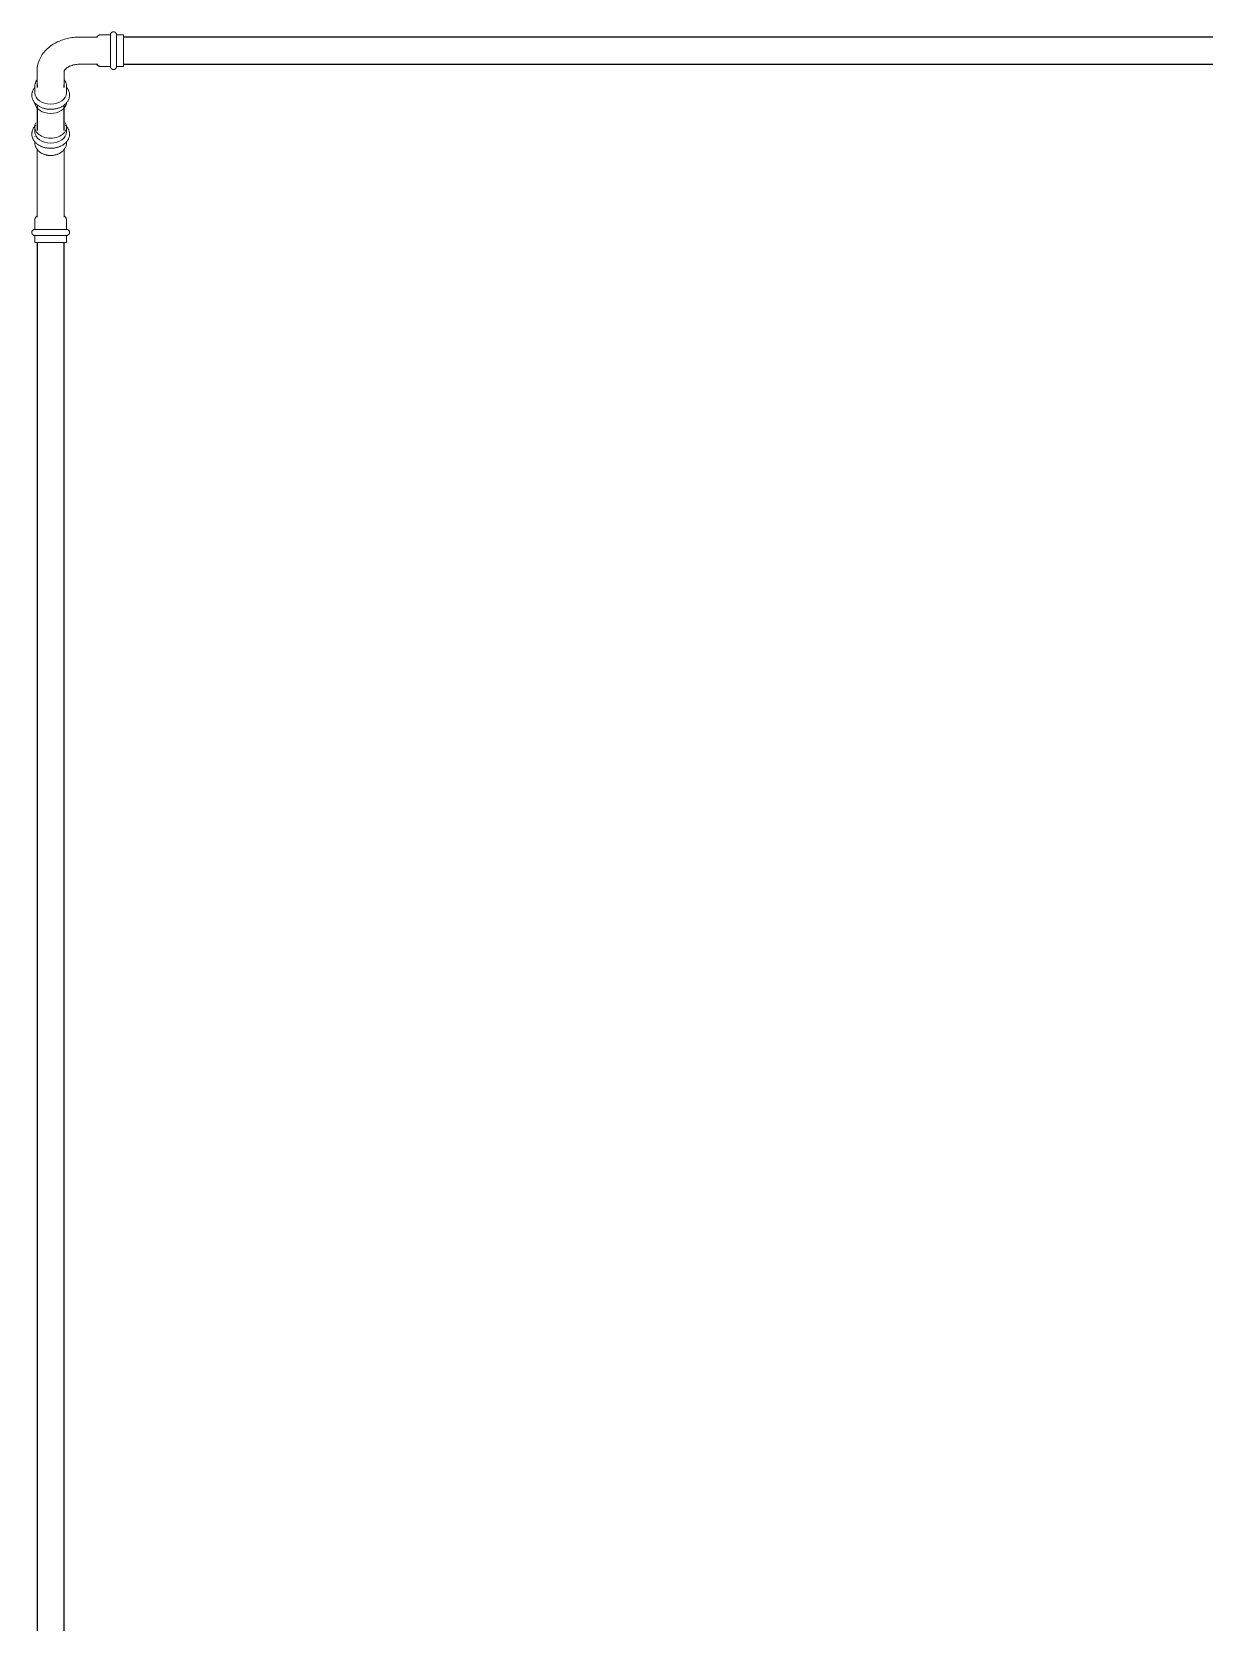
# Model space of a CAD drawing. Header units: inches. Extents: x -3327 to -1, y 8 to 1328.
# Drawn here: x -2727.1 to -2670.5, y 85 to 161.9 of the extents above; entities that cross this region are included whole.
import ezdxf

# ---------------------------------------------------------------- set-up
doc = ezdxf.new("R2010")
doc.units = ezdxf.units.IN
doc.header["$MEASUREMENT"] = 0
doc.layers.add('P-PIPE', color=3, linetype='Continuous', lineweight=9)
doc.layers.add('X - REF - FP', color=7, linetype='Continuous', true_color=0xb90000)

# ---------------------------------------------------------------- blocks, each defined once
blk = doc.blocks.new('Victaulic-VicPress316-Elbow 90-45deg Style P568_P571 - Standard-V21-SECOND LEVEL')
at = {"layer": 'P-PIPE'}
for p, q in [((-2723.967, 161.627), (-2724.844, 161.627)), ((-2723.347, 161.736), (-2723.799, 161.736)), ((-2723.347, 161.736), (-2723.347, 161.511)), ((-2723.347, 161.511), (-2723.347, 160.203)), ((-2722.718, 161.736), (-2723.056, 161.736)), ((-2723.056, 161.736), (-2723.056, 161.511)), ((-2723.056, 161.511), (-2723.056, 160.203)), ((-2722.718, 161.511), (-2722.718, 161.736)), ((-2722.718, 160.203), (-2722.718, 161.511)), ((-2726.895, 159.984), (-2726.895, 159.321)), ((-2725.58, 159.321), (-2725.58, 159.984)), ((-2724.844, 160.312), (-2723.953, 160.312)), ((-2723.799, 160.203), (-2723.347, 160.203)), ((-2723.056, 160.203), (-2722.718, 160.203)), ((-2727.004, 159.244), (-2727.004, 158.925)), ((-2725.471, 158.925), (-2725.471, 159.244))]:
    blk.add_line(p, q, dxfattribs=at)
at = {"layer": 'P-PIPE', "flags": 128}
for points in [[(-2724.844, 161.627), (-2724.919, 161.625), (-2724.993, 161.622), (-2725.067, 161.617), (-2725.141, 161.61), (-2725.215, 161.6), (-2725.288, 161.589), (-2725.36, 161.575), (-2725.433, 161.559), (-2725.504, 161.541), (-2725.575, 161.521), (-2725.646, 161.499), (-2725.715, 161.475), (-2725.783, 161.448), (-2725.851, 161.42), (-2725.917, 161.389), (-2725.983, 161.356), (-2726.047, 161.321), (-2726.11, 161.283), (-2726.171, 161.244), (-2726.231, 161.202), (-2726.289, 161.158), (-2726.346, 161.111), (-2726.4, 161.063), (-2726.453, 161.012), (-2726.503, 160.958), (-2726.552, 160.903), (-2726.598, 160.845), (-2726.641, 160.785), (-2726.681, 160.722), (-2726.719, 160.658), (-2726.753, 160.591), (-2726.785, 160.523), (-2726.812, 160.452), (-2726.836, 160.381), (-2726.856, 160.307), (-2726.872, 160.233), (-2726.884, 160.157), (-2726.892, 160.081), (-2726.895, 160.005), (-2726.895, 159.984)], [(-2724.017, 161.627), (-2724.01, 161.635), (-2724.003, 161.643), (-2723.995, 161.651), (-2723.988, 161.659), (-2723.98, 161.667), (-2723.971, 161.674), (-2723.963, 161.68), (-2723.954, 161.687), (-2723.945, 161.693), (-2723.936, 161.698), (-2723.926, 161.704), (-2723.916, 161.709), (-2723.906, 161.713), (-2723.896, 161.717), (-2723.886, 161.721), (-2723.876, 161.724), (-2723.865, 161.727), (-2723.855, 161.73), (-2723.844, 161.732), (-2723.833, 161.733), (-2723.822, 161.734), (-2723.811, 161.735), (-2723.8, 161.736), (-2723.799, 161.736)], [(-2723.347, 161.736), (-2723.347, 161.741), (-2723.347, 161.747), (-2723.346, 161.753), (-2723.345, 161.759), (-2723.344, 161.764), (-2723.343, 161.77), (-2723.341, 161.776), (-2723.34, 161.781), (-2723.338, 161.787), (-2723.336, 161.792), (-2723.333, 161.797), (-2723.331, 161.803), (-2723.328, 161.808), (-2723.325, 161.813), (-2723.322, 161.818), (-2723.318, 161.822), (-2723.315, 161.827), (-2723.311, 161.831), (-2723.307, 161.836), (-2723.303, 161.84), (-2723.299, 161.844), (-2723.294, 161.848), (-2723.29, 161.851), (-2723.285, 161.855), (-2723.28, 161.858), (-2723.275, 161.861), (-2723.27, 161.864), (-2723.265, 161.866), (-2723.26, 161.869), (-2723.254, 161.871), (-2723.249, 161.873), (-2723.243, 161.875), (-2723.238, 161.876), (-2723.232, 161.878), (-2723.226, 161.879), (-2723.22, 161.88), (-2723.215, 161.88), (-2723.209, 161.881), (-2723.203, 161.881), (-2723.197, 161.881), (-2723.191, 161.881), (-2723.186, 161.88), (-2723.18, 161.879), (-2723.174, 161.878), (-2723.168, 161.877), (-2723.163, 161.876), (-2723.157, 161.874), (-2723.152, 161.872), (-2723.146, 161.87), (-2723.141, 161.868), (-2723.136, 161.865), (-2723.131, 161.863), (-2723.126, 161.86), (-2723.121, 161.856), (-2723.116, 161.853), (-2723.111, 161.85), (-2723.107, 161.846), (-2723.102, 161.842), (-2723.098, 161.838), (-2723.094, 161.834), (-2723.09, 161.829), (-2723.087, 161.825), (-2723.083, 161.82), (-2723.08, 161.815), (-2723.077, 161.811), (-2723.074, 161.805), (-2723.071, 161.8), (-2723.069, 161.795), (-2723.066, 161.79), (-2723.064, 161.784), (-2723.063, 161.779), (-2723.061, 161.773), (-2723.06, 161.767), (-2723.058, 161.762), (-2723.057, 161.756), (-2723.057, 161.75), (-2723.056, 161.744), (-2723.056, 161.739), (-2723.056, 161.736)], [(-2723.347, 161.698), (-2723.347, 161.706), (-2723.347, 161.714), (-2723.347, 161.721), (-2723.347, 161.726), (-2723.347, 161.73), (-2723.347, 161.733), (-2723.347, 161.735), (-2723.347, 161.736)], [(-2723.347, 161.736), (-2723.347, 161.735), (-2723.347, 161.733), (-2723.347, 161.73), (-2723.347, 161.726), (-2723.347, 161.72), (-2723.347, 161.714), (-2723.347, 161.706), (-2723.347, 161.697), (-2723.347, 161.686), (-2723.347, 161.675), (-2723.347, 161.663), (-2723.347, 161.649), (-2723.347, 161.634), (-2723.347, 161.618), (-2723.347, 161.602), (-2723.347, 161.584), (-2723.347, 161.565), (-2723.347, 161.545), (-2723.347, 161.525), (-2723.347, 161.511)], [(-2723.347, 161.511), (-2723.347, 161.489), (-2723.347, 161.466), (-2723.347, 161.442), (-2723.347, 161.418), (-2723.347, 161.393), (-2723.347, 161.367), (-2723.347, 161.34), (-2723.347, 161.313), (-2723.347, 161.285), (-2723.347, 161.257), (-2723.347, 161.229), (-2723.347, 161.199), (-2723.347, 161.17), (-2723.347, 161.14), (-2723.347, 161.11), (-2723.347, 161.08), (-2723.347, 161.05), (-2723.347, 161.019), (-2723.347, 160.988), (-2723.347, 160.958), (-2723.347, 160.927), (-2723.347, 160.897), (-2723.347, 160.866), (-2723.347, 160.836), (-2723.347, 160.806), (-2723.347, 160.776), (-2723.347, 160.746), (-2723.347, 160.717), (-2723.347, 160.689), (-2723.347, 160.66), (-2723.347, 160.632), (-2723.347, 160.605), (-2723.347, 160.578), (-2723.347, 160.552), (-2723.347, 160.527), (-2723.347, 160.502), (-2723.347, 160.478), (-2723.347, 160.455), (-2723.347, 160.433), (-2723.347, 160.411), (-2723.347, 160.391), (-2723.347, 160.371), (-2723.347, 160.352), (-2723.347, 160.335), (-2723.347, 160.318), (-2723.347, 160.302), (-2723.347, 160.288), (-2723.347, 160.274), (-2723.347, 160.262), (-2723.347, 160.251), (-2723.347, 160.241), (-2723.347, 160.232), (-2723.347, 160.224), (-2723.347, 160.217), (-2723.347, 160.212), (-2723.347, 160.208), (-2723.347, 160.205), (-2723.347, 160.203), (-2723.347, 160.203)], [(-2723.056, 161.511), (-2723.056, 161.532), (-2723.056, 161.553), (-2723.056, 161.572), (-2723.056, 161.59), (-2723.056, 161.608), (-2723.056, 161.624), (-2723.056, 161.64), (-2723.056, 161.654), (-2723.056, 161.667), (-2723.056, 161.679), (-2723.056, 161.69), (-2723.056, 161.7), (-2723.056, 161.709), (-2723.056, 161.716), (-2723.056, 161.722), (-2723.056, 161.727), (-2723.056, 161.731), (-2723.056, 161.734), (-2723.056, 161.735), (-2723.056, 161.736)], [(-2723.056, 161.736), (-2723.056, 161.735), (-2723.056, 161.733), (-2723.056, 161.73), (-2723.056, 161.726), (-2723.056, 161.72), (-2723.056, 161.714), (-2723.056, 161.706), (-2723.056, 161.697)], [(-2723.056, 160.203), (-2723.056, 160.203), (-2723.056, 160.205), (-2723.056, 160.208), (-2723.056, 160.212), (-2723.056, 160.218), (-2723.056, 160.224), (-2723.056, 160.232), (-2723.056, 160.241), (-2723.056, 160.252), (-2723.056, 160.263), (-2723.056, 160.276), (-2723.056, 160.289), (-2723.056, 160.304), (-2723.056, 160.32), (-2723.056, 160.336), (-2723.056, 160.354), (-2723.056, 160.373), (-2723.056, 160.393), (-2723.056, 160.413), (-2723.056, 160.435), (-2723.056, 160.457), (-2723.056, 160.481), (-2723.056, 160.505), (-2723.056, 160.529), (-2723.056, 160.555), (-2723.056, 160.581), (-2723.056, 160.608), (-2723.056, 160.635), (-2723.056, 160.663), (-2723.056, 160.691), (-2723.056, 160.72), (-2723.056, 160.749), (-2723.056, 160.779), (-2723.056, 160.809), (-2723.056, 160.839), (-2723.056, 160.869), (-2723.056, 160.9), (-2723.056, 160.93), (-2723.056, 160.961), (-2723.056, 160.991), (-2723.056, 161.022), (-2723.056, 161.053), (-2723.056, 161.083), (-2723.056, 161.113), (-2723.056, 161.143), (-2723.056, 161.173), (-2723.056, 161.202), (-2723.056, 161.231), (-2723.056, 161.26), (-2723.056, 161.288), (-2723.056, 161.316), (-2723.056, 161.343), (-2723.056, 161.369), (-2723.056, 161.395), (-2723.056, 161.42), (-2723.056, 161.445), (-2723.056, 161.468), (-2723.056, 161.491), (-2723.056, 161.511)], [(-2725.58, 159.984), (-2725.58, 159.986), (-2725.58, 159.989), (-2725.579, 159.991), (-2725.579, 159.995), (-2725.578, 159.999), (-2725.576, 160.003), (-2725.574, 160.009), (-2725.571, 160.015), (-2725.568, 160.022), (-2725.563, 160.03), (-2725.558, 160.039), (-2725.551, 160.049), (-2725.542, 160.06), (-2725.533, 160.071), (-2725.522, 160.083), (-2725.509, 160.095), (-2725.495, 160.108), (-2725.479, 160.122), (-2725.462, 160.135), (-2725.443, 160.149), (-2725.422, 160.162), (-2725.4, 160.176), (-2725.377, 160.189), (-2725.352, 160.202), (-2725.325, 160.214), (-2725.298, 160.226), (-2725.269, 160.238), (-2725.238, 160.249), (-2725.207, 160.259), (-2725.175, 160.268), (-2725.142, 160.277), (-2725.108, 160.284), (-2725.073, 160.291), (-2725.038, 160.297), (-2725.002, 160.302), (-2724.965, 160.306), (-2724.929, 160.309), (-2724.892, 160.311), (-2724.855, 160.311), (-2724.844, 160.312)], [(-2723.799, 160.203), (-2723.809, 160.203), (-2723.82, 160.203), (-2723.831, 160.204), (-2723.842, 160.206), (-2723.853, 160.208), (-2723.863, 160.21), (-2723.874, 160.213), (-2723.884, 160.216), (-2723.894, 160.22), (-2723.905, 160.224), (-2723.915, 160.228), (-2723.924, 160.233), (-2723.934, 160.239), (-2723.943, 160.244), (-2723.952, 160.25), (-2723.961, 160.256), (-2723.97, 160.263), (-2723.978, 160.27), (-2723.986, 160.277), (-2723.994, 160.285), (-2724.001, 160.293), (-2724.009, 160.301), (-2724.015, 160.31), (-2724.017, 160.312)], [(-2723.347, 160.203), (-2723.347, 160.203), (-2723.347, 160.205), (-2723.347, 160.208), (-2723.347, 160.212), (-2723.347, 160.218), (-2723.347, 160.224), (-2723.347, 160.232), (-2723.347, 160.241)], [(-2723.056, 160.203), (-2723.056, 160.197), (-2723.056, 160.191), (-2723.057, 160.185), (-2723.058, 160.179), (-2723.059, 160.174), (-2723.06, 160.168), (-2723.062, 160.162), (-2723.063, 160.157), (-2723.065, 160.151), (-2723.067, 160.146), (-2723.07, 160.141), (-2723.072, 160.135), (-2723.075, 160.13), (-2723.078, 160.125), (-2723.081, 160.12), (-2723.085, 160.116), (-2723.088, 160.111), (-2723.092, 160.107), (-2723.096, 160.102), (-2723.1, 160.098), (-2723.104, 160.094), (-2723.109, 160.09), (-2723.113, 160.087), (-2723.118, 160.083), (-2723.123, 160.08), (-2723.128, 160.077), (-2723.133, 160.074), (-2723.138, 160.072), (-2723.143, 160.069), (-2723.149, 160.067), (-2723.154, 160.065), (-2723.16, 160.063), (-2723.165, 160.062), (-2723.171, 160.06), (-2723.177, 160.059), (-2723.183, 160.058), (-2723.188, 160.058), (-2723.194, 160.057), (-2723.2, 160.057), (-2723.206, 160.057), (-2723.212, 160.057), (-2723.217, 160.058), (-2723.223, 160.059), (-2723.229, 160.06), (-2723.235, 160.061), (-2723.24, 160.062), (-2723.246, 160.064), (-2723.251, 160.066), (-2723.257, 160.068), (-2723.262, 160.07), (-2723.267, 160.073), (-2723.272, 160.075), (-2723.277, 160.078), (-2723.282, 160.082), (-2723.287, 160.085), (-2723.292, 160.088), (-2723.296, 160.092), (-2723.301, 160.096), (-2723.305, 160.1), (-2723.309, 160.104), (-2723.313, 160.109), (-2723.316, 160.113), (-2723.32, 160.118), (-2723.323, 160.123), (-2723.326, 160.128), (-2723.329, 160.133), (-2723.332, 160.138), (-2723.334, 160.143), (-2723.337, 160.148), (-2723.339, 160.154), (-2723.34, 160.159), (-2723.342, 160.165), (-2723.343, 160.171), (-2723.345, 160.176), (-2723.346, 160.182), (-2723.346, 160.188), (-2723.347, 160.194), (-2723.347, 160.199), (-2723.347, 160.203)], [(-2723.056, 160.248), (-2723.056, 160.238), (-2723.056, 160.229), (-2723.056, 160.222), (-2723.056, 160.216), (-2723.056, 160.211), (-2723.056, 160.207), (-2723.056, 160.204), (-2723.056, 160.203), (-2723.056, 160.203)], [(-2727.005, 159.196), (-2727.025, 159.172), (-2727.043, 159.147), (-2727.06, 159.122), (-2727.075, 159.096), (-2727.09, 159.069), (-2727.103, 159.042), (-2727.114, 159.014), (-2727.124, 158.986), (-2727.132, 158.957), (-2727.139, 158.927), (-2727.144, 158.898), (-2727.147, 158.868), (-2727.149, 158.838), (-2727.15, 158.822)], [(-2726.903, 159.557), (-2726.918, 159.533), (-2726.933, 159.509), (-2726.946, 159.484), (-2726.959, 159.458), (-2726.97, 159.431), (-2726.979, 159.404), (-2726.987, 159.376), (-2726.994, 159.348), (-2726.999, 159.319), (-2727.002, 159.29), (-2727.004, 159.26), (-2727.004, 159.244)], [(-2725.471, 159.244), (-2725.472, 159.274), (-2725.474, 159.303), (-2725.478, 159.332), (-2725.484, 159.361), (-2725.491, 159.389), (-2725.5, 159.417), (-2725.51, 159.444), (-2725.522, 159.47), (-2725.535, 159.495), (-2725.549, 159.52), (-2725.564, 159.544), (-2725.58, 159.567)], [(-2725.326, 158.822), (-2725.326, 158.852), (-2725.329, 158.882), (-2725.333, 158.912), (-2725.339, 158.941), (-2725.346, 158.97), (-2725.355, 158.999), (-2725.366, 159.027), (-2725.378, 159.054), (-2725.392, 159.082), (-2725.407, 159.108), (-2725.423, 159.134), (-2725.44, 159.159), (-2725.459, 159.183)], [(-2727.15, 158.822), (-2727.149, 158.792), (-2727.146, 158.763), (-2727.142, 158.733), (-2727.136, 158.704), (-2727.129, 158.674), (-2727.12, 158.646), (-2727.109, 158.618), (-2727.097, 158.59), (-2727.083, 158.563), (-2727.068, 158.537), (-2727.052, 158.511), (-2727.035, 158.486), (-2727.016, 158.461), (-2726.996, 158.438), (-2726.975, 158.415), (-2726.953, 158.393), (-2726.929, 158.372), (-2726.905, 158.352), (-2726.88, 158.332), (-2726.854, 158.313), (-2726.827, 158.296), (-2726.799, 158.279), (-2726.771, 158.263), (-2726.742, 158.248), (-2726.712, 158.234), (-2726.681, 158.22), (-2726.65, 158.208), (-2726.619, 158.197), (-2726.586, 158.186), (-2726.554, 158.177), (-2726.521, 158.168), (-2726.487, 158.161), (-2726.454, 158.154), (-2726.42, 158.148), (-2726.385, 158.144), (-2726.351, 158.14), (-2726.316, 158.137), (-2726.282, 158.136), (-2726.247, 158.135), (-2726.212, 158.135), (-2726.177, 158.136), (-2726.143, 158.138), (-2726.108, 158.142), (-2726.074, 158.146), (-2726.04, 158.151), (-2726.006, 158.157), (-2725.972, 158.164), (-2725.939, 158.172), (-2725.906, 158.181), (-2725.874, 158.191), (-2725.842, 158.202), (-2725.81, 158.214), (-2725.78, 158.226), (-2725.749, 158.24), (-2725.72, 158.255), (-2725.691, 158.27), (-2725.663, 158.287), (-2725.636, 158.304), (-2725.609, 158.322), (-2725.583, 158.341), (-2725.559, 158.361), (-2725.535, 158.382), (-2725.512, 158.403), (-2725.49, 158.425), (-2725.47, 158.449), (-2725.45, 158.472), (-2725.432, 158.497), (-2725.415, 158.523), (-2725.4, 158.549), (-2725.385, 158.575), (-2725.372, 158.603), (-2725.361, 158.631), (-2725.351, 158.659), (-2725.343, 158.688), (-2725.336, 158.717), (-2725.331, 158.747), (-2725.328, 158.776), (-2725.326, 158.806), (-2725.326, 158.822)]]:
    blk.add_lwpolyline(points, dxfattribs=at)
at = {"layer": 'P-PIPE'}
for centre, major_axis, start_param, end_param in [((-2726.238, 158.925), (0.766, 0), 3.141593, 6.283185), ((-2726.238, 158.48), (0.767, 0), 3.252657, 6.153525)]:
    blk.add_ellipse(centre, major_axis=major_axis, ratio=0.707107, start_param=start_param, end_param=end_param, dxfattribs=at)
blk = doc.blocks.new('Victaulic-VicPress316-Elbow 90-45deg Style P568_P571 - Standard-1222893-SECOND LEVEL')
at = {"layer": 'P-PIPE'}
for p, q in [((-2727.004, 157.281), (-2727.004, 157.042)), ((-2727.004, 156.836), (-2727.004, 156.819)), ((-2725.471, 157.042), (-2725.471, 157.281)), ((-2727.004, 156.588), (-2727.004, 156.524)), ((-2726.895, 156.205), (-2726.895, 155.502)), ((-2725.58, 155.502), (-2725.58, 156.206)), ((-2725.471, 156.524), (-2725.471, 156.591)), ((-2726.895, 154.215), (-2726.895, 152.922)), ((-2725.58, 152.925), (-2725.58, 154.215)), ((-2727.004, 152.77), (-2727.004, 152.329)), ((-2726.238, 152.329), (-2727.004, 152.329)), ((-2725.471, 152.329), (-2726.238, 152.329)), ((-2725.471, 152.329), (-2725.471, 152.77)), ((-2727.004, 152.038), (-2727.004, 151.699)), ((-2726.238, 152.038), (-2727.004, 152.038)), ((-2727.004, 151.699), (-2726.238, 151.699)), ((-2725.471, 152.038), (-2726.238, 152.038)), ((-2726.238, 151.699), (-2725.471, 151.699)), ((-2725.471, 151.699), (-2725.471, 152.038))]:
    blk.add_line(p, q, dxfattribs=at)
at = {"layer": 'P-PIPE', "flags": 128}
for points in [[(-2726.954, 157.367), (-2726.969, 157.352), (-2726.99, 157.33), (-2727.01, 157.306), (-2727.03, 157.282), (-2727.047, 157.257), (-2727.064, 157.232), (-2727.079, 157.206), (-2727.093, 157.179), (-2727.106, 157.151), (-2727.117, 157.123), (-2727.126, 157.095), (-2727.134, 157.066), (-2727.14, 157.036), (-2727.145, 157.007), (-2727.148, 156.977), (-2727.149, 156.947), (-2727.149, 156.917), (-2727.147, 156.887), (-2727.143, 156.858), (-2727.138, 156.828), (-2727.131, 156.799), (-2727.122, 156.77), (-2727.112, 156.742), (-2727.1, 156.714), (-2727.087, 156.687), (-2727.073, 156.66), (-2727.057, 156.634), (-2727.039, 156.609), (-2727.021, 156.585), (-2727.001, 156.561), (-2726.98, 156.538), (-2726.959, 156.516), (-2726.936, 156.494), (-2726.912, 156.474), (-2726.887, 156.454), (-2726.861, 156.435), (-2726.834, 156.417), (-2726.807, 156.4), (-2726.779, 156.384), (-2726.75, 156.369), (-2726.72, 156.354), (-2726.69, 156.341), (-2726.659, 156.328), (-2726.627, 156.316), (-2726.595, 156.306), (-2726.563, 156.296), (-2726.53, 156.287), (-2726.496, 156.279), (-2726.463, 156.272), (-2726.429, 156.267), (-2726.395, 156.262), (-2726.36, 156.258), (-2726.326, 156.255), (-2726.291, 156.253), (-2726.256, 156.252), (-2726.238, 156.252)], [(-2726.238, 156.252), (-2726.203, 156.252), (-2726.168, 156.253), (-2726.133, 156.256), (-2726.099, 156.259), (-2726.065, 156.264), (-2726.03, 156.269), (-2725.997, 156.276), (-2725.963, 156.283), (-2725.93, 156.291), (-2725.897, 156.3), (-2725.865, 156.311), (-2725.833, 156.322), (-2725.802, 156.334), (-2725.771, 156.347), (-2725.741, 156.361), (-2725.712, 156.376), (-2725.683, 156.391), (-2725.655, 156.408), (-2725.628, 156.425), (-2725.602, 156.444), (-2725.577, 156.463), (-2725.552, 156.483), (-2725.529, 156.504), (-2725.506, 156.526), (-2725.485, 156.548), (-2725.465, 156.572), (-2725.445, 156.596), (-2725.428, 156.621), (-2725.411, 156.646), (-2725.396, 156.673), (-2725.382, 156.699), (-2725.369, 156.727), (-2725.358, 156.755), (-2725.349, 156.783), (-2725.341, 156.812), (-2725.335, 156.842), (-2725.33, 156.871), (-2725.327, 156.901), (-2725.326, 156.931), (-2725.326, 156.961), (-2725.328, 156.991), (-2725.332, 157.02), (-2725.337, 157.05), (-2725.344, 157.079), (-2725.353, 157.108), (-2725.363, 157.136), (-2725.375, 157.164), (-2725.388, 157.191), (-2725.402, 157.218), (-2725.418, 157.244), (-2725.436, 157.269), (-2725.454, 157.293), (-2725.474, 157.317), (-2725.495, 157.34), (-2725.516, 157.362)], [(-2727.004, 156.524), (-2727.003, 156.495), (-2727.001, 156.465), (-2726.997, 156.436), (-2726.991, 156.408), (-2726.984, 156.379), (-2726.975, 156.352), (-2726.965, 156.325), (-2726.953, 156.298), (-2726.94, 156.273), (-2726.926, 156.248), (-2726.911, 156.224), (-2726.895, 156.201), (-2726.878, 156.179), (-2726.86, 156.158), (-2726.841, 156.137), (-2726.821, 156.118), (-2726.801, 156.099), (-2726.78, 156.081), (-2726.758, 156.065), (-2726.736, 156.049), (-2726.713, 156.034), (-2726.69, 156.019), (-2726.666, 156.006), (-2726.642, 155.994), (-2726.617, 155.982), (-2726.592, 155.971), (-2726.567, 155.961), (-2726.541, 155.952), (-2726.515, 155.943), (-2726.489, 155.936), (-2726.462, 155.929), (-2726.436, 155.923), (-2726.409, 155.917), (-2726.382, 155.913), (-2726.354, 155.909), (-2726.327, 155.906), (-2726.3, 155.904), (-2726.272, 155.903), (-2726.245, 155.902), (-2726.238, 155.902)], [(-2726.238, 155.902), (-2726.21, 155.903), (-2726.183, 155.904), (-2726.155, 155.906), (-2726.128, 155.908), (-2726.101, 155.912), (-2726.074, 155.916), (-2726.047, 155.921), (-2726.02, 155.927), (-2725.993, 155.934), (-2725.967, 155.941), (-2725.941, 155.949), (-2725.915, 155.958), (-2725.89, 155.968), (-2725.865, 155.979), (-2725.84, 155.99), (-2725.816, 156.003), (-2725.792, 156.016), (-2725.768, 156.03), (-2725.745, 156.045), (-2725.723, 156.06), (-2725.701, 156.077), (-2725.68, 156.094), (-2725.659, 156.113), (-2725.639, 156.132), (-2725.62, 156.152), (-2725.602, 156.173), (-2725.584, 156.195), (-2725.568, 156.218), (-2725.553, 156.242), (-2725.538, 156.266), (-2725.525, 156.291), (-2725.513, 156.318), (-2725.503, 156.344), (-2725.494, 156.372), (-2725.486, 156.4), (-2725.48, 156.429), (-2725.475, 156.457), (-2725.472, 156.487), (-2725.471, 156.516), (-2725.471, 156.524)], [(-2726.895, 154.215), (-2726.895, 154.288), (-2726.895, 154.361), (-2726.895, 154.433), (-2726.895, 154.505), (-2726.895, 154.577), (-2726.895, 154.648), (-2726.895, 154.718), (-2726.895, 154.788), (-2726.895, 154.856), (-2726.895, 154.924), (-2726.895, 154.99), (-2726.895, 155.056), (-2726.895, 155.119), (-2726.895, 155.182), (-2726.895, 155.243), (-2726.895, 155.302), (-2726.895, 155.36), (-2726.895, 155.415), (-2726.895, 155.469), (-2726.895, 155.502)], [(-2725.58, 155.502), (-2725.58, 155.45), (-2725.58, 155.395), (-2725.58, 155.339), (-2725.58, 155.281), (-2725.58, 155.221), (-2725.58, 155.159), (-2725.58, 155.096), (-2725.58, 155.032), (-2725.58, 154.966), (-2725.58, 154.899), (-2725.58, 154.831), (-2725.58, 154.762), (-2725.58, 154.693), (-2725.58, 154.622), (-2725.58, 154.551), (-2725.58, 154.479), (-2725.58, 154.407), (-2725.58, 154.334), (-2725.58, 154.261), (-2725.58, 154.215)], [(-2727.004, 152.77), (-2727.004, 152.781), (-2727.003, 152.792), (-2727.002, 152.803), (-2727.001, 152.813), (-2726.999, 152.824), (-2726.996, 152.835), (-2726.993, 152.845), (-2726.99, 152.856), (-2726.987, 152.866), (-2726.982, 152.876), (-2726.978, 152.886), (-2726.973, 152.896), (-2726.968, 152.905), (-2726.962, 152.915), (-2726.956, 152.924), (-2726.95, 152.933), (-2726.943, 152.941), (-2726.936, 152.95), (-2726.929, 152.958), (-2726.921, 152.965), (-2726.913, 152.973), (-2726.905, 152.98), (-2726.897, 152.987), (-2726.895, 152.988)], [(-2725.58, 152.988), (-2725.571, 152.981), (-2725.563, 152.974), (-2725.555, 152.967), (-2725.547, 152.959), (-2725.54, 152.951), (-2725.533, 152.943), (-2725.526, 152.934), (-2725.52, 152.926), (-2725.514, 152.916), (-2725.508, 152.907), (-2725.503, 152.898), (-2725.498, 152.888), (-2725.493, 152.878), (-2725.489, 152.868), (-2725.485, 152.858), (-2725.482, 152.847), (-2725.479, 152.837), (-2725.477, 152.826), (-2725.475, 152.815), (-2725.473, 152.805), (-2725.472, 152.794), (-2725.471, 152.783), (-2725.471, 152.772), (-2725.471, 152.77)], [(-2727.004, 152.038), (-2727.01, 152.038), (-2727.016, 152.038), (-2727.021, 152.039), (-2727.027, 152.039), (-2727.033, 152.04), (-2727.039, 152.042), (-2727.044, 152.043), (-2727.05, 152.045), (-2727.055, 152.047), (-2727.061, 152.049), (-2727.066, 152.051), (-2727.071, 152.054), (-2727.076, 152.057), (-2727.081, 152.06), (-2727.086, 152.063), (-2727.091, 152.066), (-2727.095, 152.07), (-2727.1, 152.074), (-2727.104, 152.078), (-2727.108, 152.082), (-2727.112, 152.086), (-2727.116, 152.09), (-2727.12, 152.095), (-2727.123, 152.1), (-2727.126, 152.104), (-2727.129, 152.109), (-2727.132, 152.114), (-2727.135, 152.12), (-2727.137, 152.125), (-2727.14, 152.13), (-2727.142, 152.136), (-2727.143, 152.141), (-2727.145, 152.147), (-2727.146, 152.153), (-2727.147, 152.158), (-2727.148, 152.164), (-2727.149, 152.17), (-2727.149, 152.176), (-2727.149, 152.181), (-2727.149, 152.187), (-2727.149, 152.193), (-2727.149, 152.199), (-2727.148, 152.205), (-2727.147, 152.21), (-2727.146, 152.216), (-2727.144, 152.222), (-2727.143, 152.227), (-2727.141, 152.233), (-2727.139, 152.238), (-2727.136, 152.244), (-2727.134, 152.249), (-2727.131, 152.254), (-2727.128, 152.259), (-2727.125, 152.264), (-2727.122, 152.269), (-2727.118, 152.273), (-2727.114, 152.278), (-2727.111, 152.282), (-2727.106, 152.286), (-2727.102, 152.29), (-2727.098, 152.294), (-2727.093, 152.298), (-2727.089, 152.301), (-2727.084, 152.305), (-2727.079, 152.308), (-2727.074, 152.311), (-2727.069, 152.313), (-2727.064, 152.316), (-2727.058, 152.318), (-2727.053, 152.32), (-2727.047, 152.322), (-2727.042, 152.324), (-2727.036, 152.325), (-2727.03, 152.326), (-2727.025, 152.327), (-2727.019, 152.328), (-2727.013, 152.328), (-2727.007, 152.328), (-2727.004, 152.329)], [(-2726.238, 152.329), (-2726.268, 152.329), (-2726.299, 152.329), (-2726.329, 152.329), (-2726.36, 152.329), (-2726.39, 152.329), (-2726.42, 152.329), (-2726.449, 152.329), (-2726.479, 152.329), (-2726.508, 152.329), (-2726.536, 152.329), (-2726.564, 152.329), (-2726.591, 152.329), (-2726.618, 152.329), (-2726.645, 152.329), (-2726.67, 152.329), (-2726.695, 152.329), (-2726.719, 152.329), (-2726.743, 152.329), (-2726.766, 152.329), (-2726.787, 152.329), (-2726.808, 152.329), (-2726.828, 152.329), (-2726.847, 152.329), (-2726.865, 152.329), (-2726.882, 152.329), (-2726.899, 152.329), (-2726.914, 152.329), (-2726.927, 152.329), (-2726.94, 152.329), (-2726.952, 152.329), (-2726.962, 152.329), (-2726.972, 152.329), (-2726.98, 152.329), (-2726.987, 152.329), (-2726.993, 152.329), (-2726.997, 152.329), (-2727.001, 152.329), (-2727.003, 152.329), (-2727.004, 152.329), (-2727.004, 152.329)], [(-2727.004, 152.329), (-2727.003, 152.329), (-2727.002, 152.329), (-2726.998, 152.329), (-2726.994, 152.329), (-2726.989, 152.329), (-2726.982, 152.329), (-2726.974, 152.329), (-2726.965, 152.329)], [(-2725.471, 152.329), (-2725.472, 152.329), (-2725.473, 152.329), (-2725.477, 152.329), (-2725.481, 152.329), (-2725.486, 152.329), (-2725.493, 152.329), (-2725.501, 152.329), (-2725.51, 152.329), (-2725.52, 152.329), (-2725.532, 152.329), (-2725.544, 152.329), (-2725.558, 152.329), (-2725.572, 152.329), (-2725.588, 152.329), (-2725.605, 152.329), (-2725.623, 152.329), (-2725.641, 152.329), (-2725.661, 152.329), (-2725.682, 152.329), (-2725.703, 152.329), (-2725.726, 152.329), (-2725.749, 152.329), (-2725.773, 152.329), (-2725.798, 152.329), (-2725.823, 152.329), (-2725.849, 152.329), (-2725.876, 152.329), (-2725.904, 152.329), (-2725.931, 152.329), (-2725.96, 152.329), (-2725.989, 152.329), (-2726.018, 152.329), (-2726.047, 152.329), (-2726.077, 152.329), (-2726.107, 152.329), (-2726.138, 152.329), (-2726.168, 152.329), (-2726.199, 152.329), (-2726.229, 152.329), (-2726.238, 152.329)], [(-2725.513, 152.329), (-2725.503, 152.329), (-2725.495, 152.329), (-2725.488, 152.329), (-2725.482, 152.329), (-2725.478, 152.329), (-2725.474, 152.329), (-2725.472, 152.329), (-2725.471, 152.329), (-2725.471, 152.329)], [(-2725.471, 152.329), (-2725.465, 152.328), (-2725.459, 152.328), (-2725.454, 152.327), (-2725.448, 152.327), (-2725.442, 152.326), (-2725.436, 152.324), (-2725.431, 152.323), (-2725.425, 152.321), (-2725.42, 152.319), (-2725.414, 152.317), (-2725.409, 152.315), (-2725.404, 152.312), (-2725.399, 152.309), (-2725.394, 152.306), (-2725.389, 152.303), (-2725.384, 152.3), (-2725.38, 152.296), (-2725.375, 152.292), (-2725.371, 152.288), (-2725.367, 152.284), (-2725.363, 152.28), (-2725.359, 152.276), (-2725.355, 152.271), (-2725.352, 152.266), (-2725.349, 152.262), (-2725.346, 152.257), (-2725.343, 152.252), (-2725.34, 152.246), (-2725.338, 152.241), (-2725.335, 152.236), (-2725.333, 152.23), (-2725.332, 152.225), (-2725.33, 152.219), (-2725.329, 152.213), (-2725.328, 152.208), (-2725.327, 152.202), (-2725.326, 152.196), (-2725.326, 152.19), (-2725.326, 152.185), (-2725.326, 152.179), (-2725.326, 152.173), (-2725.326, 152.167), (-2725.327, 152.161), (-2725.328, 152.156), (-2725.329, 152.15), (-2725.331, 152.144), (-2725.332, 152.139), (-2725.334, 152.133), (-2725.336, 152.128), (-2725.339, 152.122), (-2725.341, 152.117), (-2725.344, 152.112), (-2725.347, 152.107), (-2725.35, 152.102), (-2725.353, 152.097), (-2725.357, 152.093), (-2725.361, 152.088), (-2725.364, 152.084), (-2725.369, 152.08), (-2725.373, 152.076), (-2725.377, 152.072), (-2725.382, 152.068), (-2725.386, 152.065), (-2725.391, 152.061), (-2725.396, 152.058), (-2725.401, 152.055), (-2725.406, 152.053), (-2725.411, 152.05), (-2725.417, 152.048), (-2725.422, 152.046), (-2725.428, 152.044), (-2725.433, 152.042), (-2725.439, 152.041), (-2725.445, 152.04), (-2725.45, 152.039), (-2725.456, 152.038), (-2725.462, 152.038), (-2725.468, 152.038), (-2725.471, 152.038)], [(-2726.962, 152.038), (-2726.972, 152.038), (-2726.98, 152.038), (-2726.987, 152.038), (-2726.993, 152.038), (-2726.997, 152.038), (-2727.001, 152.038), (-2727.003, 152.038), (-2727.004, 152.038), (-2727.004, 152.038)], [(-2727.004, 152.038), (-2727.003, 152.038), (-2727.002, 152.038), (-2726.998, 152.038), (-2726.994, 152.038), (-2726.989, 152.038), (-2726.982, 152.038), (-2726.974, 152.038), (-2726.965, 152.038), (-2726.955, 152.038), (-2726.943, 152.038), (-2726.931, 152.038), (-2726.917, 152.038), (-2726.903, 152.038), (-2726.887, 152.038), (-2726.87, 152.038), (-2726.852, 152.038), (-2726.834, 152.038), (-2726.814, 152.038), (-2726.793, 152.038), (-2726.772, 152.038), (-2726.749, 152.038), (-2726.726, 152.038), (-2726.702, 152.038), (-2726.677, 152.038), (-2726.652, 152.038), (-2726.626, 152.038), (-2726.599, 152.038), (-2726.571, 152.038), (-2726.544, 152.038), (-2726.515, 152.038), (-2726.486, 152.038), (-2726.457, 152.038), (-2726.428, 152.038), (-2726.398, 152.038), (-2726.368, 152.038), (-2726.337, 152.038), (-2726.307, 152.038), (-2726.276, 152.038), (-2726.246, 152.038), (-2726.238, 152.038)], [(-2726.238, 152.038), (-2726.207, 152.038), (-2726.176, 152.038), (-2726.146, 152.038), (-2726.115, 152.038), (-2726.085, 152.038), (-2726.055, 152.038), (-2726.026, 152.038), (-2725.996, 152.038), (-2725.967, 152.038), (-2725.939, 152.038), (-2725.911, 152.038), (-2725.884, 152.038), (-2725.857, 152.038), (-2725.83, 152.038), (-2725.805, 152.038), (-2725.78, 152.038), (-2725.756, 152.038), (-2725.732, 152.038), (-2725.709, 152.038), (-2725.688, 152.038), (-2725.667, 152.038), (-2725.647, 152.038), (-2725.628, 152.038), (-2725.61, 152.038), (-2725.593, 152.038), (-2725.576, 152.038), (-2725.561, 152.038), (-2725.548, 152.038), (-2725.535, 152.038), (-2725.523, 152.038), (-2725.513, 152.038), (-2725.503, 152.038), (-2725.495, 152.038), (-2725.488, 152.038), (-2725.482, 152.038), (-2725.478, 152.038), (-2725.474, 152.038), (-2725.472, 152.038), (-2725.471, 152.038), (-2725.471, 152.038)], [(-2725.471, 152.038), (-2725.472, 152.038), (-2725.473, 152.038), (-2725.477, 152.038), (-2725.481, 152.038), (-2725.486, 152.038), (-2725.493, 152.038), (-2725.501, 152.038), (-2725.51, 152.038)]]:
    blk.add_lwpolyline(points, dxfattribs=at)
at = {"layer": 'P-PIPE'}
for centre, major_axis, start_param, end_param in [((-2726.238, 157.281), (0.767, 0), 2.760268, 4.712389), ((-2726.238, 157.042), (0.767, 0), 3.141593, 4.712389), ((-2726.238, 157.281), (0.766, 0), 4.712389, 6.66451), ((-2726.238, 157.042), (0.766, 0), 4.712389, 6.283185)]:
    blk.add_ellipse(centre, major_axis=major_axis, ratio=0.707107, start_param=start_param, end_param=end_param, dxfattribs=at)

msp = doc.modelspace()

# ---------------------------------------------------------------- linework, layer by layer
at = {"layer": 'X - REF - FP'}
for p, q in [((-2597.65, 161.627), (-2722.718, 161.627)), ((-2722.718, 160.312), (-2597.65, 160.312)), ((-2726.895, 159.321), (-2726.895, 159.193)), ((-2725.58, 159.193), (-2725.58, 159.321)), ((-2726.895, 158.294), (-2726.895, 157.118)), ((-2725.58, 157.118), (-2725.58, 158.294)), ((-2726.895, 151.699), (-2726.895, 12.52)), ((-2725.58, 12.52), (-2725.58, 151.699))]:
    msp.add_line(p, q, dxfattribs=at)

# ---------------------------------------------------------------- block references
for name in ['Victaulic-VicPress316-Elbow 90-45deg Style P568_P571 - Standard-V21-SECOND LEVEL', 'Victaulic-VicPress316-Elbow 90-45deg Style P568_P571 - Standard-1222893-SECOND LEVEL']:
    msp.add_blockref(name, (0, 0), dxfattribs=at)

doc.saveas('drawing.dxf')
